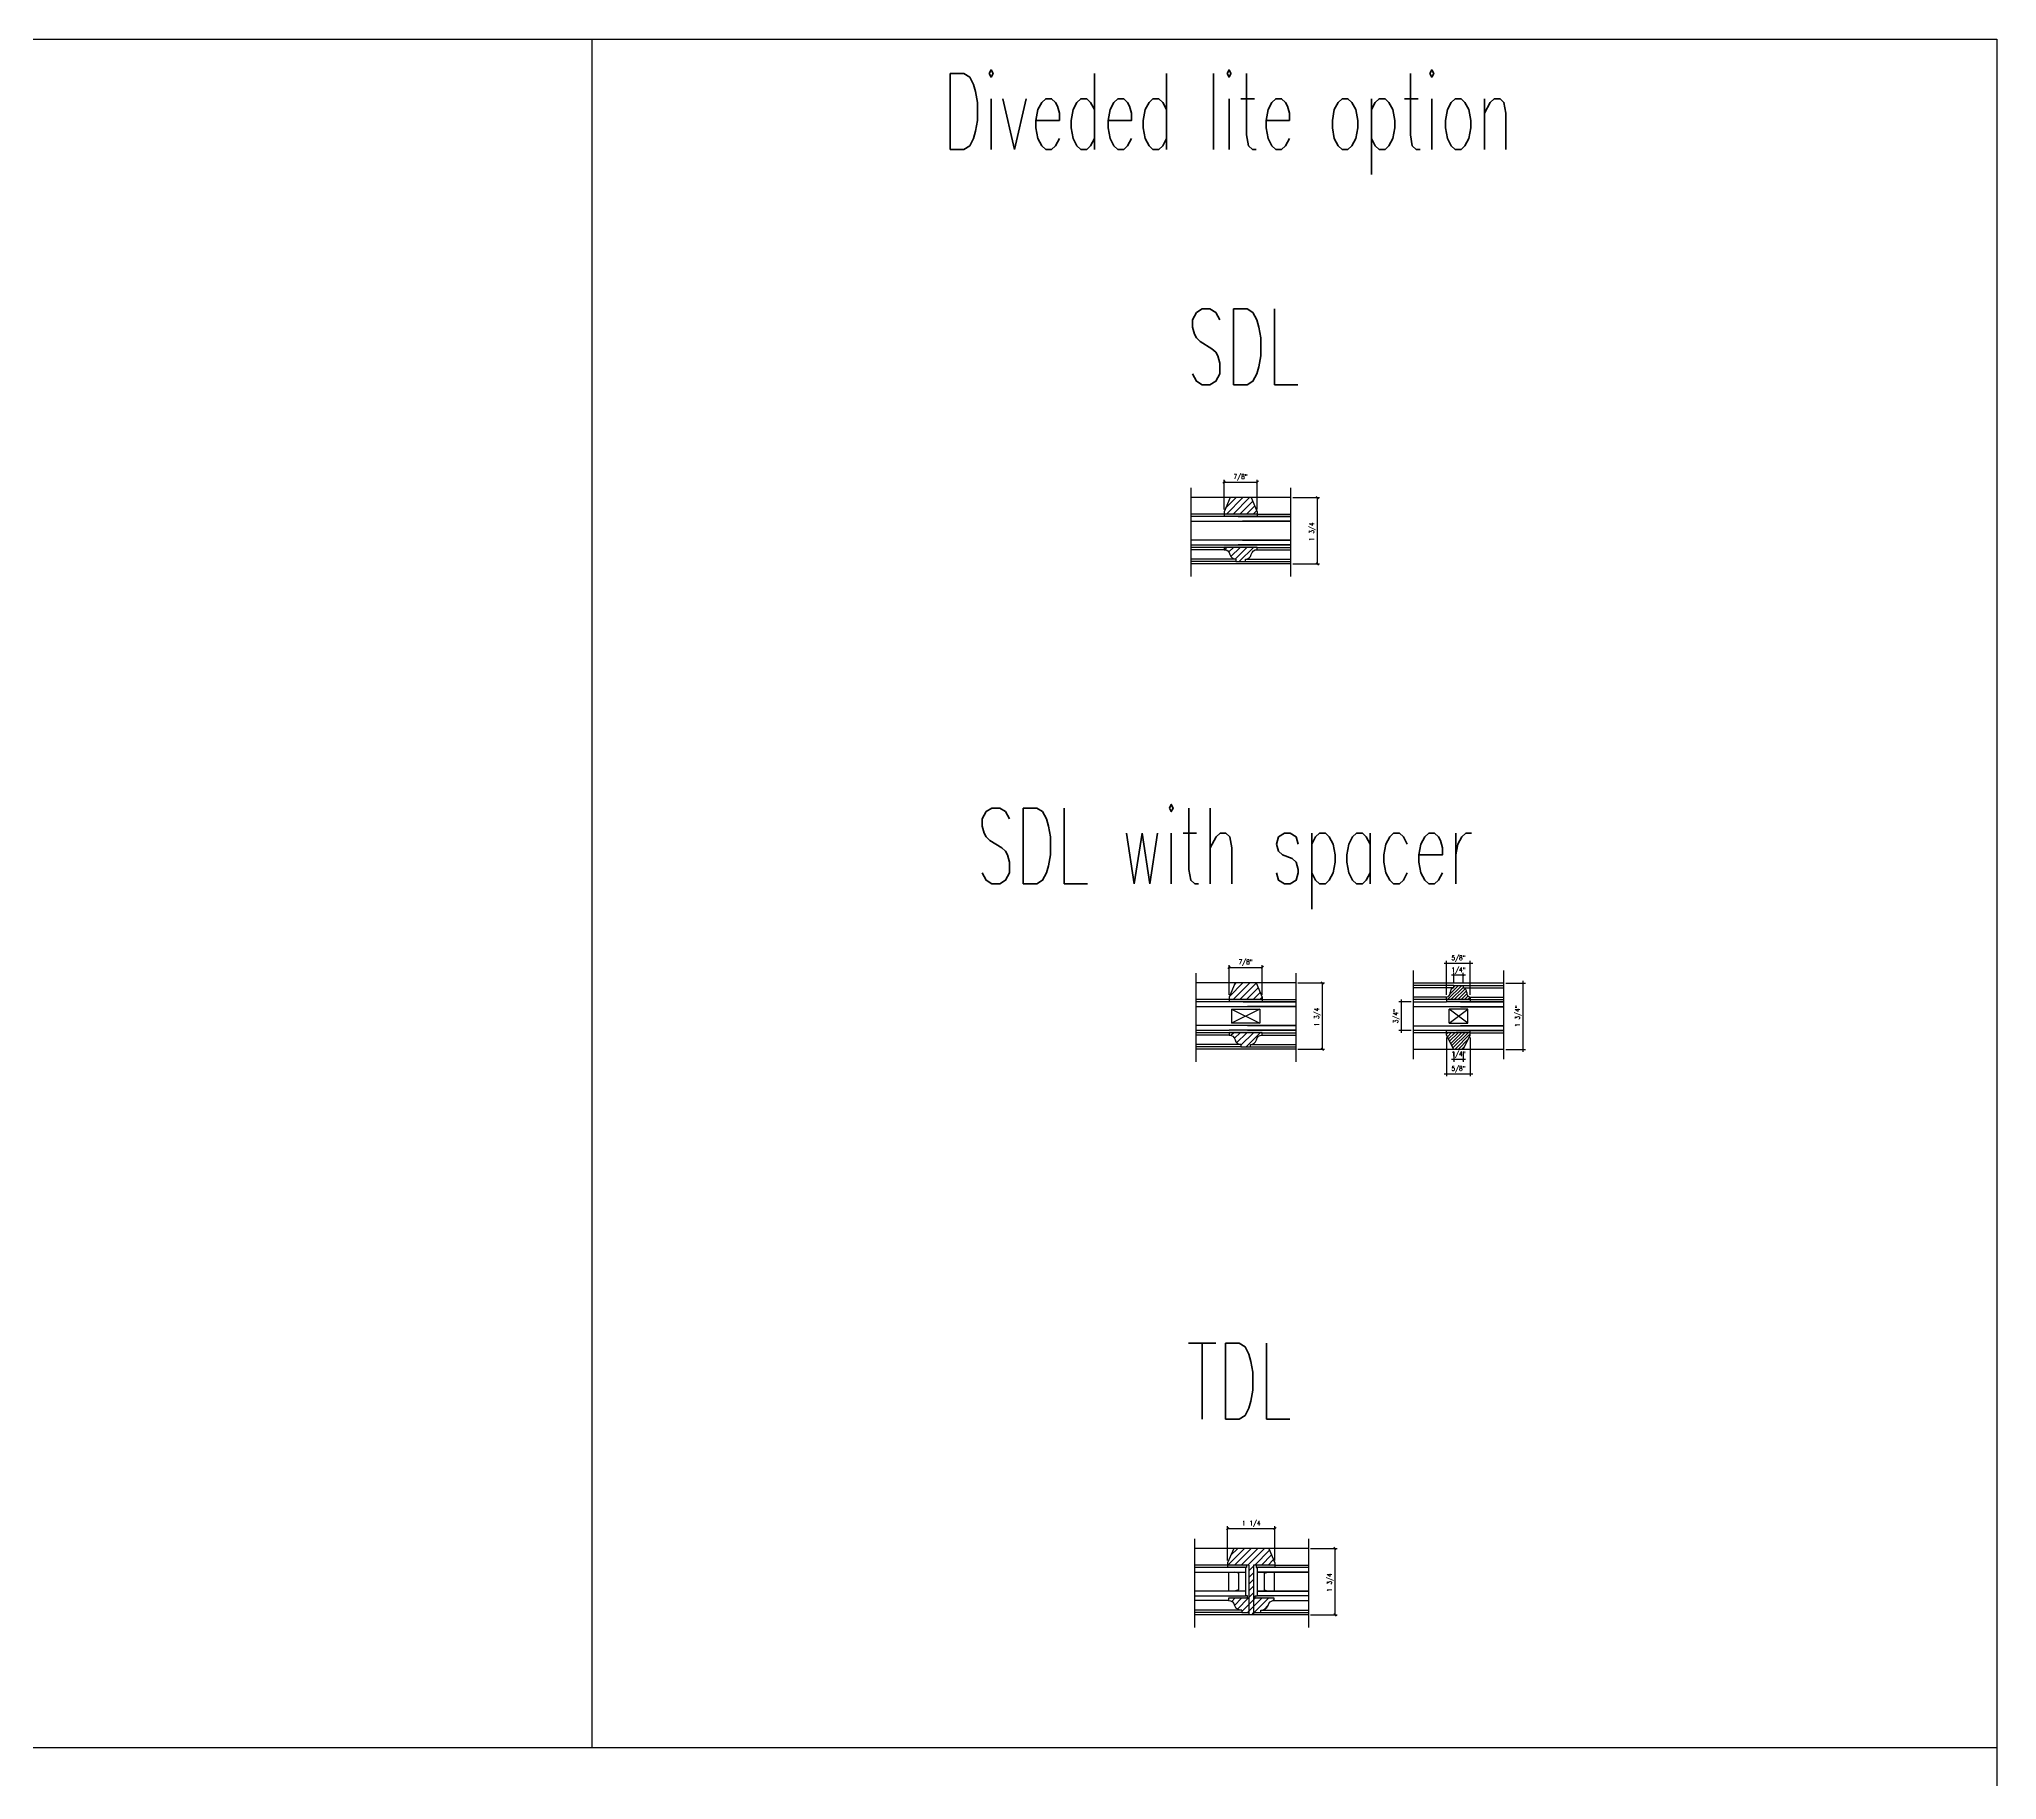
# Model space of a CAD drawing. Header units: inches. Extents: x 1985 to 11287, y 379 to 3234.
# Drawn here: x 9014.8 to 9066.4, y 1556.4 to 1602.4 of the extents above; entities that cross this region are included whole.
import ezdxf

# ---------------------------------------------------------------- set-up
doc = ezdxf.new("R2010")
doc.units = ezdxf.units.IN
doc.header["$MEASUREMENT"] = 0
doc.layers.get('0').update_dxf_attribs({"linetype": 'CONTINUOUS'})
doc.layers.get('Defpoints').update_dxf_attribs({"linetype": 'CONTINUOUS'})
for name, color, linetype in [('COTE1-1', 7, 'CONTINUOUS'), ('COTE1-1 99', 7, 'CONTINUOUS'), ('detail 99', 30, 'CONTINUOUS'), ('glass 99', 6, 'CONTINUOUS'), ('glazing tape 99', 7, 'CONTINUOUS'), ('hatch 99', 1, 'CONTINUOUS'), ('separation 99', 3, 'CONTINUOUS'), ('wood detail 99', 7, 'CONTINUOUS')]:
    doc.layers.add(name, color=color, linetype=linetype)
doc.styles.add('MARVIN', font='simplex.shx', dxfattribs={"width": 0.6})
doc.styles.get("Standard").update_dxf_attribs({"font": 'txt.shx', "width": 0.8})
doc.dimstyles.new('1-1', dxfattribs={"dimscale": 0, "dimtxt": 0.125, "dimasz": 0.03125, "dimexe": 0.0625, "dimexo": 0.0625, "dimgap": 0.0625, "dimtad": 1, "dimdec": 4, "dimzin": 0, "dimdsep": 46, "dimlunit": 5, "dimtxsty": 'Standard', "dimblk1": 'OBLIQUE', "dimblk2": 'OBLIQUE', "dimsah": 1, "dimcen": 2, "dimdle": 0.0625, "dimclrd": 1, "dimclre": 1, "dimadec": 0, "dimazin": 0, "dimtfac": 0.375, "dimtdec": 4, "dimtmove": 0, "dimatfit": 3, "dimldrblk": 'OBLIQUE', "dimfxl": 1, "dimfrac": 2, "dimtolj": 1, "dimtzin": 0, "dimarcsym": 0})
doc.dimstyles.new('Muntin', dxfattribs={"dimtxt": 0.125, "dimasz": 0.0625, "dimexe": 0.0625, "dimexo": 0.0625, "dimgap": 0.0625, "dimtad": 1, "dimdec": 5, "dimzin": 0, "dimdsep": 46, "dimlunit": 5, "dimtxsty": 'Standard', "dimblk": 'OBLIQUE', "dimcen": 0.125, "dimclrd": 1, "dimclre": 1, "dimadec": 1, "dimazin": 0, "dimtfac": 0.375, "dimtdec": 5, "dimtmove": 0, "dimatfit": 3, "dimldrblk": 'OBLIQUE', "dimfxl": 1, "dimfrac": 2, "dimtolj": 1, "dimtzin": 0, "dimarcsym": 0})

# ---------------------------------------------------------------- blocks, each defined once
blk = doc.blocks.new('_OBLIQUE')
at = {"color": 0, "linetype": 'ByBlock'}
blk.add_line((-0.5, -0.5), (0.5, 0.5), dxfattribs=at)
blk = doc.blocks.new('*D22')
at = {"layer": 'COTE1-1 99', "color": 1, "lineweight": -2, "transparency": 16777216}
for p, q in [((9046.102, 1562.234), (9046.102, 1563.134)), ((9046.102, 1563.072), (9047.352, 1563.072)), ((9047.352, 1562.234), (9047.352, 1563.134))]:
    blk.add_line(p, q, dxfattribs=at)
at = {"layer": 'Defpoints', "color": 0, "transparency": 16777216}
for p in [(9047.352, 1563.072), (9046.102, 1562.172), (9047.352, 1562.172)]:
    blk.add_point(p, dxfattribs=at)
at = {"layer": 'COTE1-1 99', "color": 1, "lineweight": -2, "transparency": 16777216, "xscale": 0.0625, "yscale": 0.0625, "zscale": 0.0625, "rotation": 180}
blk.add_blockref('_OBLIQUE', (9046.102, 1563.072), dxfattribs=at)
at = {"layer": 'COTE1-1 99', "color": 1, "lineweight": -2, "transparency": 16777216, "xscale": 0.0625, "yscale": 0.0625, "zscale": 0.0625}
blk.add_blockref('_OBLIQUE', (9047.352, 1563.072), dxfattribs=at)
at = {"layer": 'COTE1-1 99', "color": 0, "transparency": 16777216, "insert": (9046.727, 1563.197), "char_height": 0.125, "attachment_point": 5}
blk.add_mtext('\\A1;1 1/4', dxfattribs=at)
blk = doc.blocks.new('*D23')
at = {"layer": 'COTE1-1 99', "color": 1, "lineweight": -2, "transparency": 16777216}
for p, q in [((9046.009, 1589.954), (9046.009, 1590.738)), ((9046.009, 1590.676), (9046.884, 1590.676)), ((9046.884, 1589.954), (9046.884, 1590.738))]:
    blk.add_line(p, q, dxfattribs=at)
at = {"layer": 'Defpoints', "color": 0, "transparency": 16777216}
for p in [(9046.884, 1590.676), (9046.009, 1589.892), (9046.884, 1589.892)]:
    blk.add_point(p, dxfattribs=at)
at = {"layer": 'COTE1-1 99', "color": 1, "lineweight": -2, "transparency": 16777216, "xscale": 0.0625, "yscale": 0.0625, "zscale": 0.0625, "rotation": 180}
blk.add_blockref('_OBLIQUE', (9046.009, 1590.676), dxfattribs=at)
at = {"layer": 'COTE1-1 99', "color": 1, "lineweight": -2, "transparency": 16777216, "xscale": 0.0625, "yscale": 0.0625, "zscale": 0.0625}
blk.add_blockref('_OBLIQUE', (9046.884, 1590.676), dxfattribs=at)
at = {"layer": 'COTE1-1 99', "color": 0, "transparency": 16777216, "insert": (9046.446, 1590.801), "char_height": 0.125, "attachment_point": 5}
blk.add_mtext('\\A1;7/8"', dxfattribs=at)
blk = doc.blocks.new('*D24')
at = {"layer": 'COTE1-1 99', "color": 1, "lineweight": -2, "transparency": 16777216}
for p, q in [((9046.142, 1577.152), (9046.142, 1577.936)), ((9046.142, 1577.873), (9047.017, 1577.873)), ((9047.017, 1577.152), (9047.017, 1577.936))]:
    blk.add_line(p, q, dxfattribs=at)
at = {"layer": 'Defpoints', "color": 0, "transparency": 16777216}
for p in [(9047.017, 1577.873), (9046.142, 1577.089), (9047.017, 1577.089)]:
    blk.add_point(p, dxfattribs=at)
at = {"layer": 'COTE1-1 99', "color": 1, "lineweight": -2, "transparency": 16777216, "xscale": 0.0625, "yscale": 0.0625, "zscale": 0.0625, "rotation": 180}
blk.add_blockref('_OBLIQUE', (9046.142, 1577.873), dxfattribs=at)
at = {"layer": 'COTE1-1 99', "color": 1, "lineweight": -2, "transparency": 16777216, "xscale": 0.0625, "yscale": 0.0625, "zscale": 0.0625}
blk.add_blockref('_OBLIQUE', (9047.017, 1577.873), dxfattribs=at)
at = {"layer": 'COTE1-1 99', "color": 0, "transparency": 16777216, "insert": (9046.579, 1577.998), "char_height": 0.125, "attachment_point": 5}
blk.add_mtext('\\A1;7/8"', dxfattribs=at)
blk = doc.blocks.new('*D25')
at = {"layer": 'COTE1-1 99', "color": 1, "lineweight": -2, "transparency": 16777216}
for p, q in [((9048.29, 1562.547), (9048.996, 1562.547)), ((9048.933, 1562.547), (9048.933, 1560.797)), ((9048.29, 1560.797), (9048.996, 1560.797))]:
    blk.add_line(p, q, dxfattribs=at)
at = {"layer": 'Defpoints', "color": 0, "transparency": 16777216}
for p in [(9048.227, 1562.547), (9048.227, 1560.797), (9048.933, 1560.797)]:
    blk.add_point(p, dxfattribs=at)
at = {"layer": 'COTE1-1 99', "color": 1, "lineweight": -2, "transparency": 16777216, "xscale": 0.0625, "yscale": 0.0625, "zscale": 0.0625}
for p, rotation in [((9048.933, 1562.547), 90), ((9048.933, 1560.797), 270)]:
    blk.add_blockref('_OBLIQUE', p, dxfattribs=dict(at, rotation=rotation))
at = {"layer": 'COTE1-1 99', "color": 0, "transparency": 16777216, "insert": (9048.808, 1561.645), "char_height": 0.125, "attachment_point": 5, "rotation": 90}
blk.add_mtext('\\A1;1 3/4', dxfattribs=at)
blk = doc.blocks.new('*D26')
at = {"layer": 'COTE1-1 99', "color": 1, "lineweight": -2, "transparency": 16777216}
for p, q in [((9047.954, 1577.464), (9048.66, 1577.464)), ((9048.598, 1577.464), (9048.598, 1575.714)), ((9047.954, 1575.714), (9048.66, 1575.714))]:
    blk.add_line(p, q, dxfattribs=at)
at = {"layer": 'Defpoints', "color": 0, "transparency": 16777216}
for p in [(9047.892, 1577.464), (9047.892, 1575.714), (9048.598, 1575.714)]:
    blk.add_point(p, dxfattribs=at)
at = {"layer": 'COTE1-1 99', "color": 1, "lineweight": -2, "transparency": 16777216, "xscale": 0.0625, "yscale": 0.0625, "zscale": 0.0625}
for p, rotation in [((9048.598, 1577.464), 90), ((9048.598, 1575.714), 270)]:
    blk.add_blockref('_OBLIQUE', p, dxfattribs=dict(at, rotation=rotation))
at = {"layer": 'COTE1-1 99', "color": 0, "transparency": 16777216, "insert": (9048.473, 1576.563), "char_height": 0.125, "attachment_point": 5, "rotation": 90}
blk.add_mtext('\\A1;1 3/4', dxfattribs=at)
blk = doc.blocks.new('*D27')
at = {"layer": 'COTE1-1 99', "color": 1, "lineweight": -2, "transparency": 16777216}
for p, q in [((9047.821, 1590.267), (9048.527, 1590.267)), ((9048.465, 1590.267), (9048.465, 1588.517)), ((9047.821, 1588.517), (9048.527, 1588.517))]:
    blk.add_line(p, q, dxfattribs=at)
at = {"layer": 'Defpoints', "color": 0, "transparency": 16777216}
for p in [(9047.759, 1590.267), (9047.759, 1588.517), (9048.465, 1588.517)]:
    blk.add_point(p, dxfattribs=at)
at = {"layer": 'COTE1-1 99', "color": 1, "lineweight": -2, "transparency": 16777216, "xscale": 0.0625, "yscale": 0.0625, "zscale": 0.0625}
for p, rotation in [((9048.465, 1590.267), 90), ((9048.465, 1588.517), 270)]:
    blk.add_blockref('_OBLIQUE', p, dxfattribs=dict(at, rotation=rotation))
at = {"layer": 'COTE1-1 99', "color": 0, "transparency": 16777216, "insert": (9048.34, 1589.365), "char_height": 0.125, "attachment_point": 5, "rotation": 90}
blk.add_mtext('\\A1;1 3/4', dxfattribs=at)
blk = doc.blocks.new('*D92')
at = {"layer": 'COTE1-1', "color": 1, "lineweight": -2}
for p, q in [((9053.442, 1577.462), (9053.957, 1577.462)), ((9053.894, 1575.649), (9053.894, 1577.524)), ((9053.442, 1575.712), (9053.957, 1575.712))]:
    blk.add_line(p, q, dxfattribs=at)
at = {"layer": 'Defpoints', "color": 0}
for p in [(9053.379, 1577.462), (9053.894, 1577.462), (9053.379, 1575.712)]:
    blk.add_point(p, dxfattribs=at)
at = {"layer": 'COTE1-1', "color": 1, "lineweight": -2, "xscale": 0.03125, "yscale": 0.03125, "zscale": 0.03125}
for p, rotation in [((9053.894, 1577.462), 90), ((9053.894, 1575.712), 270)]:
    blk.add_blockref('_OBLIQUE', p, dxfattribs=dict(at, rotation=rotation))
at = {"layer": 'COTE1-1', "color": 0, "insert": (9053.769, 1576.587), "char_height": 0.125, "attachment_point": 5, "rotation": 90}
blk.add_mtext('\\A1;1 3/4"', dxfattribs=at)
blk = doc.blocks.new('*D93')
at = {"layer": 'COTE1-1', "color": 1, "lineweight": -2}
for p, q in [((9050.942, 1576.962), (9050.617, 1576.962)), ((9050.68, 1577.024), (9050.68, 1576.149)), ((9050.942, 1576.212), (9050.617, 1576.212))]:
    blk.add_line(p, q, dxfattribs=at)
at = {"layer": 'Defpoints', "color": 0}
for p in [(9051.004, 1576.962), (9050.68, 1576.212), (9051.004, 1576.212)]:
    blk.add_point(p, dxfattribs=at)
at = {"layer": 'COTE1-1', "color": 1, "lineweight": -2, "xscale": 0.03125, "yscale": 0.03125, "zscale": 0.03125}
for p, rotation in [((9050.68, 1576.962), 90), ((9050.68, 1576.212), 270)]:
    blk.add_blockref('_OBLIQUE', p, dxfattribs=dict(at, rotation=rotation))
at = {"layer": 'COTE1-1', "color": 0, "insert": (9050.555, 1576.587), "char_height": 0.125, "attachment_point": 5, "rotation": 90}
blk.add_mtext('\\A1;3/4"', dxfattribs=at)
blk = doc.blocks.new('*D94')
at = {"layer": 'COTE1-1', "color": 1, "lineweight": -2}
for p, q in [((9051.817, 1577.982), (9052.567, 1577.982)), ((9051.879, 1577.149), (9051.879, 1578.044)), ((9052.504, 1577.149), (9052.504, 1578.044))]:
    blk.add_line(p, q, dxfattribs=at)
at = {"layer": 'Defpoints', "color": 0}
for p in [(9052.504, 1577.982), (9051.879, 1577.087), (9052.504, 1577.087)]:
    blk.add_point(p, dxfattribs=at)
at = {"layer": 'COTE1-1', "color": 1, "lineweight": -2, "xscale": 0.03125, "yscale": 0.03125, "zscale": 0.03125, "rotation": 180}
blk.add_blockref('_OBLIQUE', (9051.879, 1577.982), dxfattribs=at)
at = {"layer": 'COTE1-1', "color": 1, "lineweight": -2, "xscale": 0.03125, "yscale": 0.03125, "zscale": 0.03125}
blk.add_blockref('_OBLIQUE', (9052.504, 1577.982), dxfattribs=at)
at = {"layer": 'COTE1-1', "color": 0, "insert": (9052.192, 1578.107), "char_height": 0.125, "attachment_point": 5}
blk.add_mtext('\\A1;5/8"', dxfattribs=at)
blk = doc.blocks.new('*D95')
at = {"layer": 'COTE1-1', "color": 1, "lineweight": -2}
for p, q in [((9052.379, 1577.665), (9052.004, 1577.665)), ((9052.067, 1577.462), (9052.067, 1577.728)), ((9052.317, 1577.462), (9052.317, 1577.728))]:
    blk.add_line(p, q, dxfattribs=at)
at = {"layer": 'Defpoints', "color": 0}
for p in [(9052.067, 1577.665), (9052.067, 1577.399), (9052.317, 1577.399)]:
    blk.add_point(p, dxfattribs=at)
at = {"layer": 'COTE1-1', "color": 1, "lineweight": -2, "xscale": 0.03125, "yscale": 0.03125, "zscale": 0.03125, "rotation": 180}
blk.add_blockref('_OBLIQUE', (9052.067, 1577.665), dxfattribs=at)
at = {"layer": 'COTE1-1', "color": 1, "lineweight": -2, "xscale": 0.03125, "yscale": 0.03125, "zscale": 0.03125}
blk.add_blockref('_OBLIQUE', (9052.317, 1577.665), dxfattribs=at)
at = {"layer": 'COTE1-1', "color": 0, "insert": (9052.192, 1577.79), "char_height": 0.125, "attachment_point": 5}
blk.add_mtext('\\A1;1/4"', dxfattribs=at)
blk = doc.blocks.new('*D96')
at = {"layer": 'COTE1-1', "color": 1, "lineweight": -2}
for p, q in [((9051.879, 1576.024), (9051.879, 1575.001)), ((9052.504, 1576.024), (9052.504, 1575.001)), ((9051.817, 1575.063), (9052.567, 1575.063))]:
    blk.add_line(p, q, dxfattribs=at)
at = {"layer": 'Defpoints', "color": 0}
for p in [(9051.879, 1576.087), (9052.504, 1576.087), (9052.504, 1575.063)]:
    blk.add_point(p, dxfattribs=at)
at = {"layer": 'COTE1-1', "color": 1, "lineweight": -2, "xscale": 0.03125, "yscale": 0.03125, "zscale": 0.03125, "rotation": 180}
blk.add_blockref('_OBLIQUE', (9051.879, 1575.063), dxfattribs=at)
at = {"layer": 'COTE1-1', "color": 1, "lineweight": -2, "xscale": 0.03125, "yscale": 0.03125, "zscale": 0.03125}
blk.add_blockref('_OBLIQUE', (9052.504, 1575.063), dxfattribs=at)
at = {"layer": 'COTE1-1', "color": 0, "insert": (9052.192, 1575.188), "char_height": 0.125, "attachment_point": 5}
blk.add_mtext('\\A1;5/8"', dxfattribs=at)
blk = doc.blocks.new('*D97')
at = {"layer": 'COTE1-1', "color": 1, "lineweight": -2}
for p, q in [((9052.379, 1575.446), (9052.004, 1575.446)), ((9052.067, 1575.649), (9052.067, 1575.384)), ((9052.317, 1575.649), (9052.317, 1575.384))]:
    blk.add_line(p, q, dxfattribs=at)
at = {"layer": 'Defpoints', "color": 0}
for p in [(9052.067, 1575.712), (9052.067, 1575.446), (9052.317, 1575.712)]:
    blk.add_point(p, dxfattribs=at)
at = {"layer": 'COTE1-1', "color": 1, "lineweight": -2, "xscale": 0.03125, "yscale": 0.03125, "zscale": 0.03125, "rotation": 180}
blk.add_blockref('_OBLIQUE', (9052.067, 1575.446), dxfattribs=at)
at = {"layer": 'COTE1-1', "color": 1, "lineweight": -2, "xscale": 0.03125, "yscale": 0.03125, "zscale": 0.03125}
blk.add_blockref('_OBLIQUE', (9052.317, 1575.446), dxfattribs=at)
at = {"layer": 'COTE1-1', "color": 0, "insert": (9052.192, 1575.571), "char_height": 0.125, "attachment_point": 5}
blk.add_mtext('\\A1;1/4"', dxfattribs=at)

msp = doc.modelspace()

# ---------------------------------------------------------------- hatches: boundary and pattern name
at = {"layer": 'COTE1-1'}
h = msp.add_hatch(color=256, dxfattribs=at)
h.paths.add_polyline_path([(9052.504187, 1577.02445), (9051.879187, 1577.02445), (9051.879187, 1576.96195), (9052.504187, 1576.96195)])
h.paths.add_polyline_path([(9052.504187, 1576.21195), (9052.129187, 1576.21195), (9051.879187, 1576.21195), (9051.879187, 1576.14945), (9052.504187, 1576.14945)])
at = {"layer": 'glazing tape 99'}
h = msp.add_hatch(color=256, dxfattribs=at)
h.paths.add_polyline_path([(9046.883506, 1589.829244), (9046.008506, 1589.829244), (9046.008506, 1589.766744), (9046.883506, 1589.766744)])
h.paths.add_polyline_path([(9046.883506, 1589.016744), (9046.49651, 1589.016744), (9046.383506, 1589.016744), (9046.008506, 1589.016744), (9046.008506, 1588.954244), (9046.883506, 1588.954244)])
h = msp.add_hatch(color=256, dxfattribs=at)
h.paths.add_polyline_path([(9047.016848, 1577.026832), (9046.141848, 1577.026832), (9046.141848, 1576.964332), (9047.016848, 1576.964332)])
h.paths.add_polyline_path([(9047.016848, 1576.214332), (9046.141848, 1576.214332), (9046.141848, 1576.151832), (9047.016848, 1576.151832)])
h = msp.add_hatch(color=256, dxfattribs=at)
h.paths.add_polyline_path([(9046.602088, 1562.109233), (9046.102088, 1562.109233), (9046.102088, 1562.046733), (9046.570888, 1562.046733), (9046.602088, 1562.046733)])
h.paths.add_polyline_path([(9046.625588, 1561.296733), (9046.570888, 1561.296733), (9046.125588, 1561.296733), (9046.125588, 1561.234233), (9046.625588, 1561.234233)])
h.paths.add_polyline_path([(9047.328588, 1561.296733), (9046.883288, 1561.296733), (9046.828588, 1561.296733), (9046.828588, 1561.234233), (9047.328588, 1561.234233)])
h.paths.add_polyline_path([(9047.352088, 1562.109233), (9046.852088, 1562.109233), (9046.852088, 1562.046733), (9046.883288, 1562.046733), (9047.352088, 1562.046733)])
at = {"layer": 'hatch 99'}
h = msp.add_hatch(dxfattribs=at)
h.set_pattern_fill('ANSI31', color=256, style=0)
h.set_pattern_definition([(45, (7039.16772, 2318.54657), (-0.088388348, 0.088388348), [])])
h.paths.add_polyline_path([(9046.008506, 1588.954244), (9046.008506, 1588.891744, -0.375199902), (9046.164756, 1588.766744, 0.350781059), (9046.307884, 1588.641744), (9046.321006, 1588.641744), (9046.321006, 1588.579244), (9046.571006, 1588.579244), (9046.571006, 1588.641744, 0.375199902), (9046.727256, 1588.766744, -0.375199902), (9046.883506, 1588.891744), (9046.883506, 1588.954244)])
h.paths.add_polyline_path([(9046.16922, 1590.266744), (9046.008506, 1589.891744), (9046.008506, 1589.829244), (9046.883506, 1589.829244), (9046.883506, 1589.891744), (9046.722791, 1590.266744)])
h = msp.add_hatch(dxfattribs=at)
h.set_pattern_fill('ANSI31', color=256, style=0)
h.set_pattern_definition([(45, (7039.16772, 2322.00744), (-0.088388348, 0.088388348), [])])
h.paths.add_polyline_path([(9047.016848, 1577.026832), (9047.016848, 1577.089332), (9046.856134, 1577.464332), (9046.302562, 1577.464332), (9046.141848, 1577.089332), (9046.141848, 1577.026832)])
h.paths.add_polyline_path([(9046.141848, 1576.151832), (9046.141848, 1576.089332, -0.375199902), (9046.298098, 1575.964332, 0.350781059), (9046.441226, 1575.839332), (9046.454348, 1575.839332), (9046.454348, 1575.776832), (9046.704348, 1575.776832), (9046.704348, 1575.839332, 0.375199902), (9046.860598, 1575.964332, -0.375199902), (9047.016848, 1576.089332), (9047.016848, 1576.151832)])
h = msp.add_hatch(dxfattribs=at)
h.set_pattern_fill('ANSI31', color=256, scale=0.5, angle=180, style=0)
h.set_pattern_definition([(225, (8303.73522, 3320.433264), (0.0441941738, -0.0441941738), [])])
h.paths.add_polyline_path([(9052.410437, 1577.21195, 0.377280529), (9052.316687, 1577.33695), (9052.316687, 1577.39945), (9052.066687, 1577.39945), (9052.066687, 1577.33695, 0.377280529), (9051.972937, 1577.21195, -0.384495394), (9051.879187, 1577.08695), (9051.879187, 1577.02445), (9052.504187, 1577.02445), (9052.504187, 1577.08695, -0.384495394)])
h.paths.add_polyline_path([(9052.504187, 1576.08695), (9052.504187, 1576.14945), (9051.879187, 1576.14945), (9051.879187, 1576.08695), (9052.066687, 1575.71195), (9052.316687, 1575.71195)])
h = msp.add_hatch(dxfattribs=at)
h.set_pattern_fill('ANSI31', color=256, style=0)
h.set_pattern_definition([(45, (7039.16772, 2324.72842), (-0.088388348, 0.088388348), [])])
h.paths.add_polyline_path([(9047.352088, 1562.109233), (9047.352088, 1562.171733), (9047.191373, 1562.546733), (9046.262802, 1562.546733), (9046.102088, 1562.171733), (9046.102088, 1562.109233), (9046.664588, 1562.109233), (9046.664588, 1560.796733), (9046.789588, 1560.796733), (9046.789588, 1562.109233)])
h.paths.add_polyline_path([(9046.789588, 1560.859233), (9046.977088, 1560.859233), (9046.977088, 1560.921733, 0.323836114), (9047.172338, 1561.046733, -0.375199902), (9047.328588, 1561.171733), (9047.328588, 1561.234233), (9046.789588, 1561.234233)], flags=16)
h.paths.add_polyline_path([(9046.125588, 1561.234233), (9046.125588, 1561.171733, -0.375199902), (9046.281838, 1561.046733, 0.292681644), (9046.454597, 1560.921733), (9046.477088, 1560.921733), (9046.477088, 1560.859233), (9046.664588, 1560.859233), (9046.664588, 1561.234233)], flags=17)

# ---------------------------------------------------------------- linework, layer by layer
at = {"layer": 'COTE1-1'}
for p, q in [((9051.879187, 1577.02445), (9051.879187, 1576.96195)), ((9052.504187, 1577.02445), (9052.504187, 1576.96195))]:
    msp.add_line(p, q, dxfattribs=at)
at = {"layer": 'glass 99', "color": 6}
for p, q in [((9046.883506, 1589.766744), (9045.133506, 1589.766744)), ((9045.133506, 1589.641744), (9047.758506, 1589.641744)), ((9046.383506, 1589.766744), (9047.758506, 1589.766744)), ((9047.758506, 1589.766744), (9046.49651, 1589.766744)), ((9047.758506, 1589.641744), (9046.49651, 1589.641744)), ((9047.758506, 1589.141744), (9045.133506, 1589.141744)), ((9045.133506, 1589.016744), (9046.508506, 1589.016744)), ((9046.883506, 1589.016744), (9046.383506, 1589.016744)), ((9047.758506, 1589.016744), (9046.383506, 1589.016744)), ((9046.49651, 1589.141744), (9047.758506, 1589.141744)), ((9046.49651, 1589.016744), (9047.758506, 1589.016744)), ((9047.016848, 1576.964332), (9045.266848, 1576.964332)), ((9046.516848, 1576.964332), (9047.891848, 1576.964332)), ((9047.891848, 1576.964332), (9046.629853, 1576.964332)), ((9051.004187, 1576.96195), (9051.879187, 1576.96195)), ((9053.379187, 1576.96195), (9051.879187, 1576.96195)), ((9052.242191, 1576.96195), (9053.379187, 1576.96195)), ((9045.266848, 1576.839332), (9047.891848, 1576.839332)), ((9046.954348, 1576.776832), (9046.204348, 1576.401832)), ((9046.204348, 1576.776832), (9046.954348, 1576.401832)), ((9046.204348, 1576.776832), (9046.204348, 1576.401832)), ((9046.204348, 1576.776832), (9046.954348, 1576.776832)), ((9047.891848, 1576.839332), (9046.629853, 1576.839332)), ((9046.954348, 1576.776832), (9046.954348, 1576.401832)), ((9053.379187, 1576.83695), (9051.004187, 1576.83695)), ((9052.441687, 1576.39945), (9051.941687, 1576.77445)), ((9051.941687, 1576.39945), (9052.441687, 1576.77445)), ((9051.941687, 1576.39945), (9051.941687, 1576.77445)), ((9052.441687, 1576.77445), (9051.941687, 1576.77445)), ((9052.242191, 1576.83695), (9053.379187, 1576.83695)), ((9052.441687, 1576.39945), (9052.441687, 1576.77445)), ((9047.891848, 1576.339332), (9045.266848, 1576.339332)), ((9045.266848, 1576.214332), (9046.141848, 1576.214332)), ((9047.891848, 1576.214332), (9046.141848, 1576.214332)), ((9046.954348, 1576.401832), (9046.204348, 1576.401832)), ((9046.629853, 1576.339332), (9047.891848, 1576.339332)), ((9046.629853, 1576.214332), (9047.891848, 1576.214332)), ((9051.004187, 1576.33695), (9053.379187, 1576.33695)), ((9052.504187, 1576.21195), (9051.004187, 1576.21195)), ((9051.941687, 1576.39945), (9052.441687, 1576.39945)), ((9052.129187, 1576.21195), (9053.379187, 1576.21195)), ((9053.379187, 1576.33695), (9052.242191, 1576.33695)), ((9053.379187, 1576.21195), (9052.242191, 1576.21195)), ((9046.570888, 1562.046733), (9045.227088, 1562.046733)), ((9046.570888, 1562.046733), (9046.570888, 1561.296733)), ((9048.227088, 1562.046733), (9046.883288, 1562.046733)), ((9046.883288, 1562.046733), (9046.883288, 1561.296733)), ((9045.227088, 1561.921733), (9046.570888, 1561.921733)), ((9046.388798, 1561.892487), (9046.282536, 1561.921733)), ((9048.227088, 1561.921733), (9046.883288, 1561.921733)), ((9046.883288, 1561.921733), (9048.237152, 1561.921733)), ((9047.065378, 1561.892487), (9047.17164, 1561.921733)), ((9046.570888, 1561.421733), (9045.227088, 1561.421733)), ((9045.227088, 1561.296733), (9046.570888, 1561.296733)), ((9046.388798, 1561.452165), (9046.280614, 1561.421733)), ((9048.227088, 1561.421733), (9046.883288, 1561.421733)), ((9046.883288, 1561.421733), (9048.237152, 1561.421733)), ((9048.227088, 1561.296733), (9046.883288, 1561.296733)), ((9047.064293, 1561.45247), (9047.173561, 1561.421733))]:
    msp.add_line(p, q, dxfattribs=at)
at = {"layer": 'glass 99'}
for p, q in [((9046.124334, 1561.921733), (9046.124334, 1561.421733)), ((9046.388798, 1561.892487), (9046.388798, 1561.452165)), ((9047.065378, 1561.892487), (9047.065378, 1561.421733)), ((9047.329842, 1561.921733), (9047.329842, 1561.421733))]:
    msp.add_line(p, q, dxfattribs=at)
at = {"layer": 'glazing tape 99'}
for p, q in [((9046.008506, 1589.829244), (9046.008506, 1589.766744)), ((9046.883506, 1589.829244), (9046.883506, 1589.766744)), ((9046.141848, 1577.026832), (9046.141848, 1576.964332)), ((9047.016848, 1577.026832), (9047.016848, 1576.964332)), ((9051.879187, 1576.14945), (9051.879187, 1576.21195)), ((9052.504187, 1576.14945), (9052.504187, 1576.21195)), ((9046.102088, 1562.109233), (9046.102088, 1562.046733)), ((9046.602088, 1562.046733), (9046.570888, 1562.046733)), ((9046.602088, 1562.109233), (9046.602088, 1562.046733)), ((9046.852088, 1562.109233), (9046.852088, 1562.046733)), ((9046.852088, 1562.046733), (9046.883288, 1562.046733)), ((9047.352088, 1562.109233), (9047.352088, 1562.046733)), ((9046.625588, 1561.296733), (9046.570888, 1561.296733)), ((9046.625588, 1561.234233), (9046.625588, 1561.296733)), ((9046.828588, 1561.234233), (9046.828588, 1561.296733)), ((9046.828588, 1561.296733), (9046.883288, 1561.296733))]:
    msp.add_line(p, q, dxfattribs=at)
at = {"layer": 'separation 99'}
for p, q in [((9029.344883, 1557.299249), (9029.344883, 1602.358547)), ((8912.617716, 1557.299249), (9066.39145, 1557.299249))]:
    msp.add_line(p, q, dxfattribs=at)
msp.add_lwpolyline([(8870.077342, 1602.358547), (9066.39145, 1602.358547), (9066.39145, 1422.121354), (8870.077342, 1422.121354)], close=True, dxfattribs=at)
at = {"layer": 'wood detail 99'}
for p, q in [((9045.133506, 1590.522291), (9045.133506, 1588.186293)), ((9047.758506, 1590.522291), (9047.758506, 1588.186293)), ((9047.758506, 1590.266744), (9045.133506, 1590.266744)), ((9046.16922, 1590.266744), (9046.008506, 1589.891744)), ((9046.008506, 1589.891744), (9046.008506, 1589.829244)), ((9046.722791, 1590.266744), (9046.883506, 1589.891744)), ((9046.883506, 1589.891744), (9046.883506, 1589.829244)), ((9046.883506, 1589.829244), (9045.133506, 1589.829244)), ((9046.883506, 1589.829244), (9047.758506, 1589.829244)), ((9046.008506, 1588.954244), (9045.133506, 1588.954244)), ((9046.008506, 1588.891744), (9045.133506, 1588.891744)), ((9046.883506, 1588.954244), (9046.008506, 1588.954244)), ((9046.883506, 1588.954244), (9047.758506, 1588.954244)), ((9046.883506, 1588.891744), (9047.758506, 1588.891744)), ((9046.321006, 1588.641744), (9045.133506, 1588.641744)), ((9046.321006, 1588.579244), (9045.133506, 1588.579244)), ((9047.758506, 1588.516744), (9045.133506, 1588.516744)), ((9046.571006, 1588.579244), (9047.758506, 1588.579244)), ((9046.577567, 1588.641602), (9047.758506, 1588.641602)), ((9045.266848, 1577.71988), (9045.266848, 1575.383882)), ((9047.891848, 1577.464332), (9045.266848, 1577.464332)), ((9046.302562, 1577.464332), (9046.141848, 1577.089332)), ((9046.856134, 1577.464332), (9047.016848, 1577.089332)), ((9047.901912, 1577.71988), (9047.901912, 1575.383882)), ((9051.004187, 1575.456402), (9051.004187, 1577.7924)), ((9053.379187, 1577.46195), (9051.004187, 1577.46195)), ((9053.389251, 1575.456402), (9053.389251, 1577.7924)), ((9047.016848, 1577.026832), (9045.266848, 1577.026832)), ((9046.141848, 1577.089332), (9046.141848, 1577.026832)), ((9047.016848, 1577.089332), (9047.016848, 1577.026832)), ((9047.016848, 1577.026832), (9047.891848, 1577.026832)), ((9052.066687, 1577.39945), (9051.004187, 1577.39945)), ((9052.066687, 1577.33695), (9051.004187, 1577.33695)), ((9051.879187, 1577.08695), (9051.004187, 1577.08695)), ((9051.879187, 1577.02445), (9051.004187, 1577.02445)), ((9051.879187, 1577.02445), (9051.879187, 1577.08695)), ((9052.504187, 1577.02445), (9051.879187, 1577.02445)), ((9052.066687, 1577.33695), (9052.066687, 1577.39945)), ((9052.066687, 1577.39945), (9052.316687, 1577.39945)), ((9052.316687, 1577.39945), (9053.379187, 1577.39945)), ((9052.316687, 1577.39945), (9052.316687, 1577.33695)), ((9052.323248, 1577.337091), (9053.379187, 1577.337091)), ((9052.504187, 1577.08695), (9053.379187, 1577.08695)), ((9052.504187, 1577.08695), (9052.504187, 1577.02445)), ((9052.504187, 1577.02445), (9053.379187, 1577.02445)), ((9046.141848, 1576.151832), (9045.266848, 1576.151832)), ((9046.141848, 1576.089332), (9045.266848, 1576.089332)), ((9047.016848, 1576.151832), (9046.141848, 1576.151832)), ((9047.016848, 1576.151832), (9047.891848, 1576.151832)), ((9047.016848, 1576.089332), (9047.891848, 1576.089332)), ((9052.504187, 1576.14945), (9051.004187, 1576.14945)), ((9051.879187, 1576.08695), (9051.879187, 1576.14945)), ((9052.066687, 1575.71195), (9051.879187, 1576.08695)), ((9052.316687, 1575.71195), (9052.504187, 1576.08695)), ((9052.504187, 1576.14945), (9053.379187, 1576.14945)), ((9052.504187, 1576.08695), (9052.504187, 1576.14945)), ((9046.454348, 1575.839332), (9045.266848, 1575.839332)), ((9046.454348, 1575.776832), (9045.266848, 1575.776832)), ((9047.891848, 1575.714332), (9045.266848, 1575.714332)), ((9046.704348, 1575.776832), (9047.891848, 1575.776832)), ((9046.710909, 1575.839191), (9047.891848, 1575.839191)), ((9053.379187, 1575.71195), (9051.004187, 1575.71195)), ((9045.227088, 1562.80228), (9045.227088, 1560.466283)), ((9048.237152, 1562.546733), (9045.227088, 1562.546733)), ((9046.262802, 1562.546733), (9046.102088, 1562.171733)), ((9047.191373, 1562.546733), (9047.352088, 1562.171733)), ((9048.237152, 1562.80228), (9048.237152, 1560.466283)), ((9046.664588, 1562.109233), (9045.227088, 1562.109233)), ((9046.102088, 1562.171733), (9046.102088, 1562.109233)), ((9046.664588, 1562.109233), (9046.664588, 1560.796733)), ((9047.352088, 1562.109233), (9046.789588, 1562.109233)), ((9046.789588, 1562.109233), (9046.789588, 1560.796733)), ((9047.352088, 1562.171733), (9047.352088, 1562.109233)), ((9047.352088, 1562.109233), (9048.237152, 1562.109233)), ((9046.125588, 1561.171733), (9045.227088, 1561.171733)), ((9046.664588, 1561.234233), (9046.125588, 1561.234233)), ((9047.328588, 1561.234233), (9046.789588, 1561.234233)), ((9047.328588, 1561.171733), (9048.237152, 1561.171733)), ((9046.477088, 1560.921733), (9045.227088, 1560.921733)), ((9046.477088, 1560.859233), (9045.227088, 1560.859233)), ((9048.237152, 1560.796733), (9045.227088, 1560.796733)), ((9046.977088, 1560.859233), (9048.237152, 1560.859233)), ((9046.983649, 1560.921591), (9048.237152, 1560.921591))]:
    msp.add_line(p, q, dxfattribs=at)
for points in [[(9046.008506, 1588.954244), (9046.008506, 1588.891744, -0.375199902), (9046.164756, 1588.766744, 0.375199902), (9046.321006, 1588.641744), (9046.321006, 1588.579244), (9046.571006, 1588.579244), (9046.571006, 1588.641744, 0.375199902), (9046.727256, 1588.766744, -0.375199902), (9046.883506, 1588.891744), (9046.883506, 1588.954244)], [(9046.141848, 1576.151832), (9046.141848, 1576.089332, -0.375199902), (9046.298098, 1575.964332, 0.375199902), (9046.454348, 1575.839332), (9046.454348, 1575.776832), (9046.704348, 1575.776832), (9046.704348, 1575.839332, 0.375199902), (9046.860598, 1575.964332, -0.375199902), (9047.016848, 1576.089332), (9047.016848, 1576.151832)], [(9046.125588, 1561.234233), (9046.125588, 1561.171733, -0.375199902), (9046.281838, 1561.046733, 0.323836114), (9046.477088, 1560.921733), (9046.477088, 1560.859233), (9046.664588, 1560.859233)], [(9046.789588, 1560.859233), (9046.977088, 1560.859233), (9046.977088, 1560.921733, 0.323836114), (9047.172338, 1561.046733, -0.375199902), (9047.328588, 1561.171733), (9047.328588, 1561.234233)]]:
    msp.add_lwpolyline(points, format="xyb", dxfattribs=at)
for centre, radius, start, end in [((9051.856802, 1577.201395), 0.116614, 281.0670588, 5.1931459), ((9052.090851, 1577.22117), 0.118275, 101.7890732, 184.4711315), ((9052.292522, 1577.22117), 0.118275, 355.5288685, 78.2109268), ((9052.526572, 1577.201395), 0.116614, 174.8068541, 258.9329412)]:
    msp.add_arc(centre, radius, start, end, dxfattribs=at)

# ---------------------------------------------------------------- texts
at = {"layer": 'detail 99', "char_height": 2, "attachment_point": 1, "style": 'MARVIN'}
for s, insert, width in [('Diveded lite option', (9038.579474, 1601.451936), 29.4375), ('SDL', (9045.020624, 1595.240778), 9.16393575), ('SDL with spacer', (9039.474691, 1582.078593), 29.4375), ('TDL', (9045.020624, 1567.95928), 9.1639)]:
    msp.add_mtext(s, dxfattribs=dict(at, insert=insert, width=width))

# ---------------------------------------------------------------- dimensions: what is measured, and where the dimension line sits
at = {"layer": 'COTE1-1'}
for base, p1, p2, picture, middle in [((9052.504187, 1577.9816), (9051.879187, 1577.08695), (9052.504187, 1577.08695), '*D94', (9052.191687, 1577.9816)), ((9052.066687, 1577.665317), (9052.316687, 1577.39945), (9052.066687, 1577.39945), '*D95', (9052.191687, 1577.665317)), ((9052.504187, 1575.063398), (9051.879187, 1576.08695), (9052.504187, 1576.08695), '*D96', (9052.191687, 1575.063398)), ((9052.066687, 1575.446083), (9052.316687, 1575.71195), (9052.066687, 1575.71195), '*D97', (9052.191687, 1575.446083))]:
    dim = msp.add_linear_dim(base=base, p1=p1, p2=p2, dimstyle='1-1', override={"dimscale": 1, "dimpost": '"'}, dxfattribs=at)
    dim.commit()
    dim.dimension.update_dxf_attribs({"geometry": picture, "text_midpoint": middle, "dimtype": 160})
for base, p1, p2, picture, middle in [((9053.894037, 1577.46195), (9053.379187, 1575.71195), (9053.379187, 1577.46195), '*D92', (9053.894037, 1576.58695)), ((9050.679855, 1576.21195), (9051.004187, 1576.96195), (9051.004187, 1576.21195), '*D93', (9050.679855, 1576.58695))]:
    dim = msp.add_linear_dim(base=base, p1=p1, p2=p2, angle=270, dimstyle='1-1', override={"dimscale": 1, "dimpost": '"'}, dxfattribs=at)
    dim.commit()
    dim.dimension.update_dxf_attribs({"geometry": picture, "text_midpoint": middle, "dimtype": 160})
at = {"layer": 'COTE1-1 99'}
for base, p1, p2, picture, middle in [((9046.883506, 1590.675772), (9046.008506, 1589.891744), (9046.883506, 1589.891744), '*D23', (9046.446006, 1590.675772)), ((9047.016848, 1577.873361), (9046.141848, 1577.089332), (9047.016848, 1577.089332), '*D24', (9046.579348, 1577.873361))]:
    dim = msp.add_linear_dim(base=base, p1=p1, p2=p2, text='7/8"', dimstyle='Muntin', dxfattribs=at)
    dim.commit()
    dim.dimension.update_dxf_attribs({"geometry": picture, "text_midpoint": middle, "dimtype": 160})
for base, p1, p2, picture, middle in [((9048.46459, 1588.516744), (9047.758506, 1590.266744), (9047.758506, 1588.516744), '*D27', (9048.46459, 1589.365485)), ((9048.597933, 1575.714332), (9047.891848, 1577.464332), (9047.891848, 1575.714332), '*D26', (9048.597933, 1576.563073)), ((9048.933172, 1560.796733), (9048.227088, 1562.546733), (9048.227088, 1560.796733), '*D25', (9048.933172, 1561.645474))]:
    dim = msp.add_linear_dim(base=base, p1=p1, p2=p2, angle=90, dimstyle='Muntin', dxfattribs=at)
    dim.commit()
    dim.dimension.update_dxf_attribs({"geometry": picture, "text_midpoint": middle, "dimtype": 160})
dim = msp.add_linear_dim(base=(9047.352088, 1563.07188), p1=(9046.102088, 1562.171733), p2=(9047.352088, 1562.171733), dimstyle='Muntin', dxfattribs=at)
dim.commit()
dim.dimension.update_dxf_attribs({"geometry": '*D22', "text_midpoint": (9046.727088, 1563.19688)})

doc.saveas('drawing.dxf')
